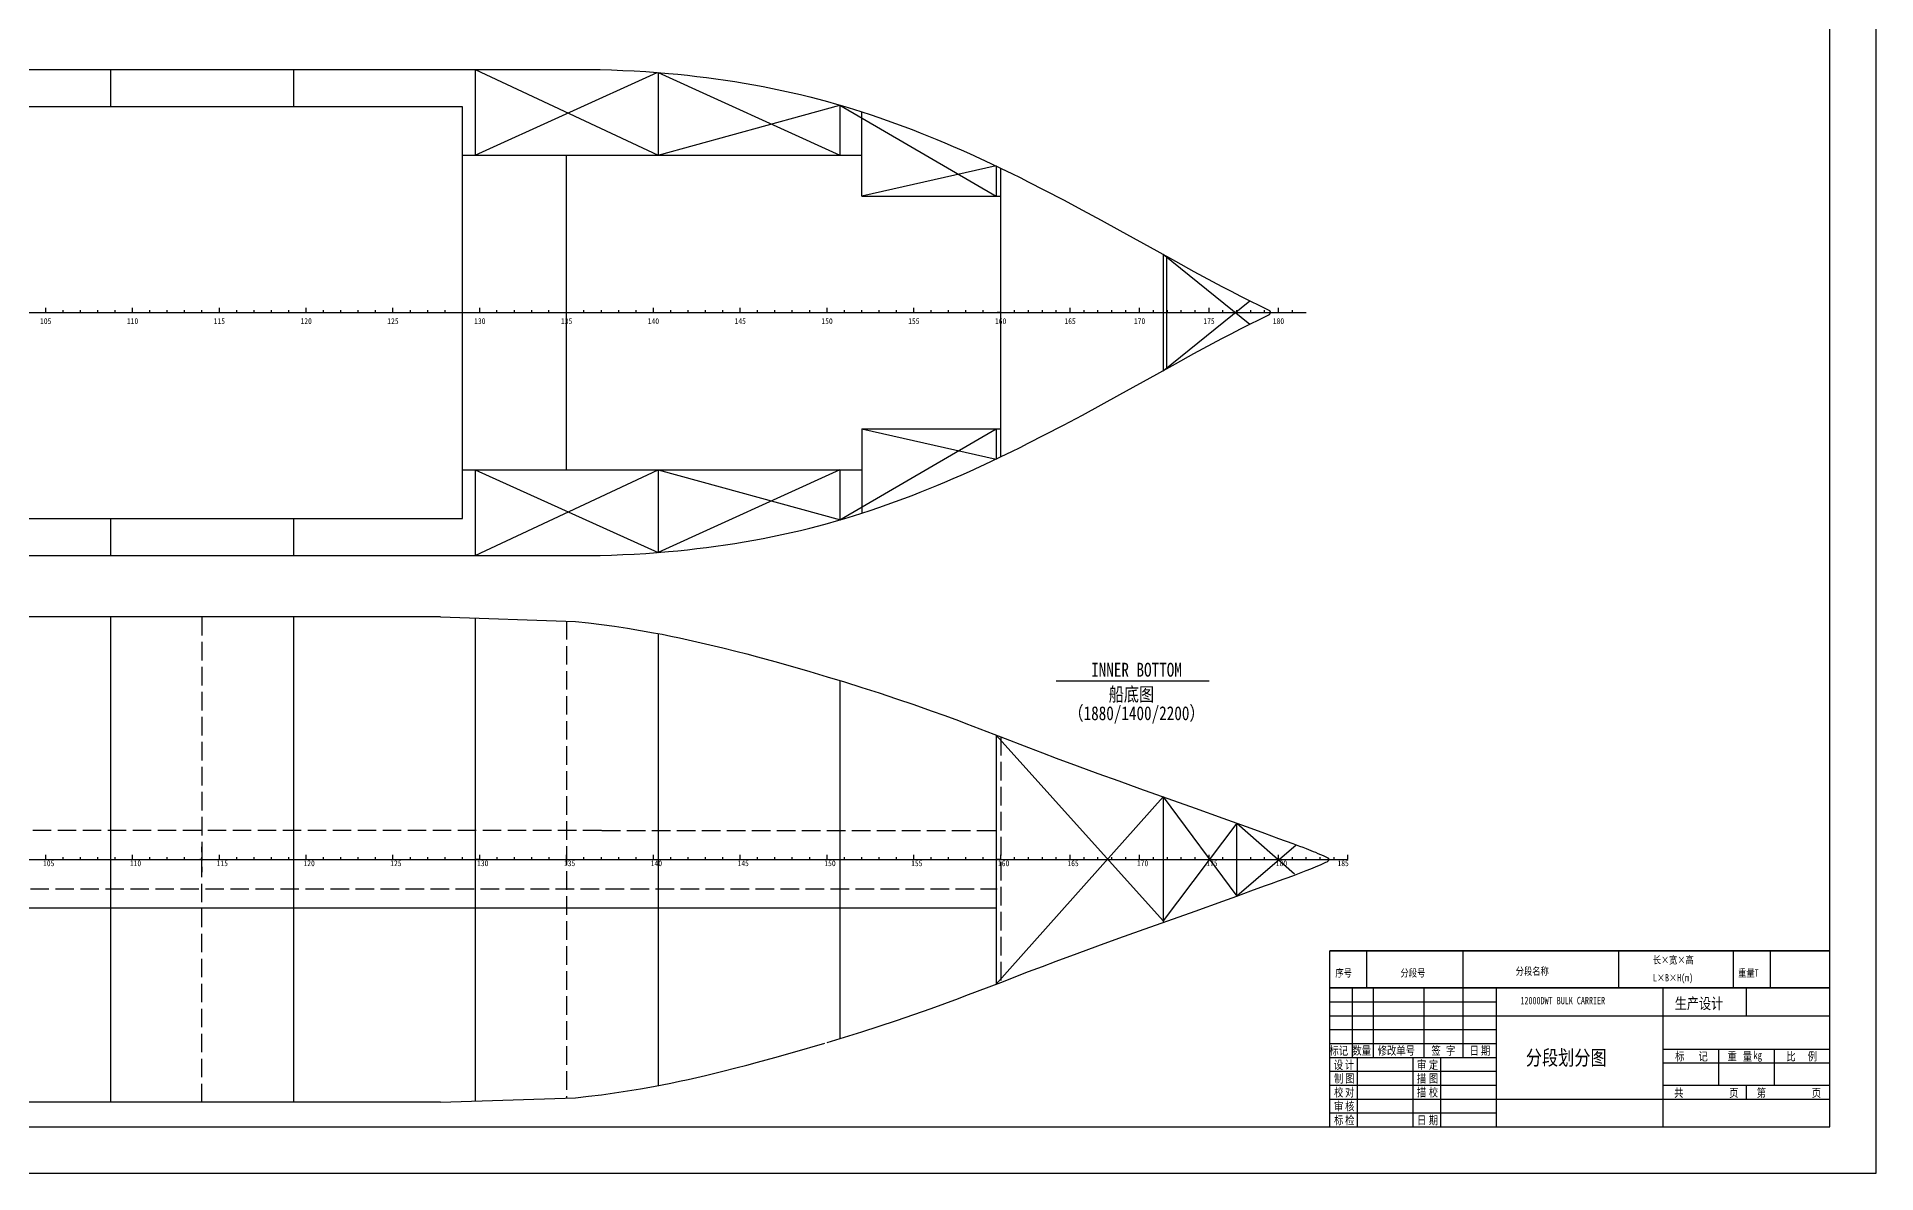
# Model space of a CAD drawing. Extents: x 259389 to 427589, y 305057 to 423857.
# Drawn here: x 348133 to 427589, y 305057 to 354127 of the extents above; entities that cross this region are included whole.
import ezdxf
from ezdxf.enums import TextEntityAlignment as Align

# ---------------------------------------------------------------- set-up
doc = ezdxf.new("R2010")
doc.units = 0
doc.header["$LTSCALE"] = 200
doc.header["$MEASUREMENT"] = 0
doc.linetypes.add('DASHED1', pattern=[5.4, 4, -1.4])
doc.layers.get('0').update_dxf_attribs({"color": 6, "linetype": 'CONTINUOUS'})
for name, color, linetype in [('01CONTINUOUS', 2, 'CONTINUOUS'), ('11TEXTE', 4, 'CONTINUOUS'), ('12TEXTC', 6, 'CONTINUOUS'), ('C-CON', 4, 'CONTINUOUS'), ('FRAME', 7, 'CONTINUOUS'), ('Y-CON', 3, 'DASHED1')]:
    doc.layers.add(name, color=color, linetype=linetype)
doc.styles.get("Standard").update_dxf_attribs({"font": '', "width": 0.8})
doc.styles.get('STANDARD').set_extended_font_data('SimSun')

msp = doc.modelspace()

# ---------------------------------------------------------------- linework, layer by layer
at = {"color": 7, "linetype": 'Continuous'}
for p, q in [((427588.9, 305057.1), (427588.9, 423857.1)), ((259388.9, 305057.1), (427588.9, 305057.1))]:
    msp.add_line(p, q, dxfattribs=at)
at = {"color": 1, "linetype": 'Continuous'}
for p, q in [((425588.9, 307057.1), (425588.9, 421857.1)), ((264388.9, 307057.1), (425588.9, 307057.1))]:
    msp.add_line(p, q, dxfattribs=at)
for p, q in [((348519.1, 342222.4), (348519.1, 342422.4)), ((349269.1, 342222.4), (349269.1, 342322.4)), ((350019.1, 342222.4), (350019.1, 342322.4)), ((350769.1, 342222.4), (350769.1, 342322.4)), ((351519.1, 342222.4), (351519.1, 342322.4)), ((352269.1, 342222.4), (352269.1, 342422.4)), ((353019.1, 342222.4), (353019.1, 342322.4)), ((353769.1, 342222.4), (353769.1, 342322.4)), ((354519.1, 342222.4), (354519.1, 342322.4)), ((355269.1, 342222.4), (355269.1, 342322.4)), ((356019.1, 342222.4), (356019.1, 342422.4)), ((356769.1, 342222.4), (356769.1, 342322.4)), ((357519.1, 342222.4), (357519.1, 342322.4)), ((358269.1, 342222.4), (358269.1, 342322.4)), ((359019.1, 342222.4), (359019.1, 342322.4)), ((359769.1, 342222.4), (359769.1, 342422.4)), ((360519.1, 342222.4), (360519.1, 342322.4)), ((361269.1, 342222.4), (361269.1, 342322.4)), ((362019.1, 342222.4), (362019.1, 342322.4)), ((362769.1, 342222.4), (362769.1, 342322.4)), ((363519.1, 342222.4), (363519.1, 342422.4)), ((364269.1, 342222.4), (364269.1, 342322.4)), ((365019.1, 342222.4), (365019.1, 342322.4)), ((365769.1, 342222.4), (365769.1, 342322.4)), ((366519.1, 342222.4), (366519.1, 342322.4)), ((367269.1, 342222.4), (367269.1, 342422.4)), ((368011.1, 342222.4), (368011.1, 342322.4)), ((368761.1, 342222.4), (368761.1, 342322.4)), ((368765.1, 342222.4), (368765.1, 342322.4)), ((369515.1, 342222.4), (369515.1, 342322.4)), ((370257.1, 342222.4), (370257.1, 342322.4)), ((371015.1, 342222.4), (371015.1, 342322.4)), ((371019.1, 342222.4), (371019.1, 342422.4)), ((371769.1, 342222.4), (371769.1, 342322.4)), ((372519.1, 342222.4), (372519.1, 342322.4)), ((373269.1, 342222.4), (373269.1, 342322.4)), ((374019.1, 342222.4), (374019.1, 342322.4)), ((374769.1, 342222.4), (374769.1, 342422.4)), ((375519.1, 342222.4), (375519.1, 342322.4)), ((376269.1, 342222.4), (376269.1, 342322.4)), ((377019.1, 342222.4), (377019.1, 342322.4)), ((377769.1, 342222.4), (377769.1, 342322.4)), ((378519.1, 342222.4), (378519.1, 342422.4)), ((379269.1, 342222.4), (379269.1, 342322.4)), ((380019.1, 342222.4), (380019.1, 342322.4)), ((380769.1, 342222.4), (380769.1, 342322.4)), ((381519.1, 342222.4), (381519.1, 342322.4)), ((382269.1, 342222.4), (382269.1, 342422.4)), ((383019.1, 342222.4), (383019.1, 342322.4)), ((383769.1, 342222.4), (383769.1, 342322.4)), ((384519.1, 342222.4), (384519.1, 342322.4)), ((385269.1, 342222.4), (385269.1, 342322.4)), ((386019.1, 342222.4), (386019.1, 342422.4)), ((386769.1, 342222.4), (386769.1, 342322.4)), ((387519.1, 342222.4), (387519.1, 342322.4)), ((388269.1, 342222.4), (388269.1, 342322.4)), ((389019.1, 342222.4), (389019.1, 342322.4)), ((389769.1, 342222.4), (389769.1, 342422.4)), ((390369.1, 342222.4), (390369.1, 342322.4)), ((390969.1, 342222.4), (390969.1, 342322.4)), ((391569.1, 342222.4), (391569.1, 342322.4)), ((392169.1, 342222.4), (392169.1, 342322.4)), ((392769.1, 342222.4), (392769.1, 342423.3)), ((393369.1, 342222.4), (393369.1, 342322.4)), ((393969.1, 342222.4), (393969.1, 342322.4)), ((394569.1, 342222.4), (394569.1, 342322.4)), ((395169.1, 342222.4), (395169.1, 342322.4)), ((395769.1, 342222.4), (395769.1, 342422.4)), ((396369.1, 342222.4), (396369.1, 342322.4)), ((396969.1, 342222.4), (396969.1, 342322.4)), ((397569.1, 342222.4), (397569.1, 342322.4)), ((398169.1, 342222.4), (398169.1, 342322.4)), ((398769.1, 342222.4), (398769.1, 342422.4)), ((399369.1, 342222.4), (399369.1, 342322.4)), ((399969.1, 342222.4), (399969.1, 342322.4)), ((400569.1, 342222.4), (400569.1, 342322.4)), ((401169.1, 342222.4), (401169.1, 342322.4)), ((401769.1, 342222.4), (401769.1, 342422.4)), ((402369.1, 342222.4), (402369.1, 342322.4)), ((348519.1, 318599.6), (348519.1, 318799.6)), ((349269.1, 318599.6), (349269.1, 318699.6)), ((350019.1, 318599.6), (350019.1, 318699.6)), ((350769.1, 318599.6), (350769.1, 318699.6)), ((351519.1, 318599.6), (351519.1, 318699.6)), ((352269.1, 318599.6), (352269.1, 318799.6)), ((353019.1, 318599.6), (353019.1, 318699.6)), ((353769.1, 318599.6), (353769.1, 318699.6)), ((354519.1, 318599.6), (354519.1, 318699.6)), ((355269.1, 318599.6), (355269.1, 318699.6)), ((356019.1, 318599.6), (356019.1, 318799.6)), ((356769.1, 318599.6), (356769.1, 318699.6)), ((357519.1, 318599.6), (357519.1, 318699.6)), ((358269.1, 318599.6), (358269.1, 318699.6)), ((359019.1, 318599.6), (359019.1, 318699.6)), ((359769.1, 318599.6), (359769.1, 318799.6)), ((360519.1, 318599.6), (360519.1, 318699.6)), ((361269.1, 318599.6), (361269.1, 318699.6)), ((362019.1, 318599.6), (362019.1, 318699.6)), ((362769.1, 318599.6), (362769.1, 318699.6)), ((363519.1, 318599.6), (363519.1, 318799.6)), ((364269.1, 318599.6), (364269.1, 318699.6)), ((365019.1, 318599.6), (365019.1, 318699.6)), ((365769.1, 318599.6), (365769.1, 318699.6)), ((366519.1, 318599.6), (366519.1, 318699.6)), ((367269.1, 318599.6), (367269.1, 318799.6)), ((368019.1, 318599.6), (368019.1, 318699.6)), ((368769.1, 318599.6), (368769.1, 318699.6)), ((369519.1, 318599.6), (369519.1, 318699.6)), ((370269.1, 318599.6), (370269.1, 318699.6)), ((371019.1, 318599.6), (371019.1, 318799.6)), ((371769.1, 318599.6), (371769.1, 318699.6)), ((372519.1, 318599.6), (372519.1, 318699.6)), ((373269.1, 318599.6), (373269.1, 318699.6)), ((374019.1, 318599.6), (374019.1, 318699.6)), ((374769.1, 318599.6), (374769.1, 318799.6)), ((375519.1, 318599.6), (375519.1, 318699.6)), ((376269.1, 318599.6), (376269.1, 318699.6)), ((377019.1, 318599.6), (377019.1, 318699.6)), ((377769.1, 318599.6), (377769.1, 318699.6)), ((378519.1, 318599.6), (378519.1, 318799.6)), ((379269.1, 318599.6), (379269.1, 318699.6)), ((380019.1, 318599.6), (380019.1, 318699.6)), ((380769.1, 318599.6), (380769.1, 318699.6)), ((381519.1, 318599.6), (381519.1, 318699.6)), ((382269.1, 318599.6), (382269.1, 318799.6)), ((383019.1, 318599.6), (383019.1, 318699.6)), ((383769.1, 318599.6), (383769.1, 318699.6)), ((384519.1, 318599.6), (384519.1, 318699.6)), ((385269.1, 318599.6), (385269.1, 318699.6)), ((386019.1, 318599.6), (386019.1, 318799.6)), ((386769.1, 318599.6), (386769.1, 318699.6)), ((387519.1, 318599.6), (387519.1, 318699.6)), ((388269.1, 318599.6), (388269.1, 318699.6)), ((389019.1, 318599.6), (389019.1, 318699.6)), ((389769.1, 318599.6), (389769.1, 318799.6)), ((390369.1, 318599.6), (390369.1, 318699.6)), ((390969.1, 318599.6), (390969.1, 318699.6)), ((391569.1, 318599.6), (391569.1, 318699.6)), ((392169.1, 318599.6), (392169.1, 318699.6)), ((392769.1, 318599.6), (392769.1, 318799.6)), ((393369.1, 318599.6), (393369.1, 318699.6)), ((393969.1, 318599.6), (393969.1, 318699.6)), ((394569.1, 318599.6), (394569.1, 318699.6)), ((395169.1, 318599.6), (395169.1, 318699.6)), ((395769.1, 318599.6), (395769.1, 318799.6)), ((396369.1, 318599.6), (396369.1, 318699.6)), ((396969.1, 318599.6), (396969.1, 318699.6)), ((397569.1, 318599.6), (397569.1, 318699.6)), ((398169.1, 318599.6), (398169.1, 318699.6)), ((398769.1, 318599.6), (398769.1, 318799.6)), ((399369.1, 318599.6), (399369.1, 318699.6)), ((400569.1, 318599.6), (400569.1, 318699.6)), ((401169.1, 318599.6), (401169.1, 318699.6)), ((401769.1, 318599.6), (401769.1, 318799.6)), ((402369.1, 318599.6), (402369.1, 318699.6)), ((402969.1, 318599.6), (402969.1, 318699.6)), ((403569.1, 318599.6), (403569.1, 318699.6)), ((404169.1, 318599.6), (404169.1, 318699.6)), ((404769.1, 318599.6), (404769.1, 318799.6))]:
    msp.add_line(p, q)
at = {"color": 1}
for p, q in [((403988.9, 307057.1), (403988.9, 314657.1)), ((403988.9, 314657.1), (425588.9, 314657.1)), ((425588.9, 314657.1), (403988.9, 314657.1)), ((405588.9, 313057.1), (405588.9, 314657.1)), ((409748.9, 313057.1), (409748.9, 314657.1)), ((416468.9, 313057.1), (416468.9, 314657.1)), ((421428.9, 313057.1), (421428.9, 314657.1)), ((423028.9, 313057.1), (423028.9, 314657.1)), ((403988.9, 313057.1), (425588.9, 313057.1)), ((425588.9, 313057.1), (403988.9, 313057.1)), ((403988.9, 309645.5), (403988.9, 311245.5))]:
    msp.add_line(p, q, dxfattribs=at)
at = {"color": 7}
for p, q in [((403988.9, 312457.1), (411188.9, 312457.1)), ((404960.8, 310057.1), (404960.8, 313057.1)), ((405876.2, 310057.1), (405876.2, 313057.1)), ((408068.9, 310057.1), (408068.9, 313057.1)), ((409748.9, 310057.1), (409748.9, 313057.1)), ((403988.9, 311857.1), (411188.9, 311857.1)), ((403988.9, 311257.1), (411188.9, 311257.1)), ((403988.9, 310657.1), (411188.9, 310657.1)), ((405188.9, 307057.1), (405188.9, 310057.1)), ((408788.9, 307057.1), (408788.9, 310057.1)), ((403988.9, 309457.1), (411188.9, 309457.1)), ((418388.9, 309817.1), (425588.9, 309817.1)), ((403988.9, 308857.1), (411188.9, 308857.1)), ((421988.9, 308257.1), (421988.9, 308857.1)), ((403988.9, 308257.1), (411188.9, 308257.1)), ((403988.9, 307657.1), (411188.9, 307657.1))]:
    msp.add_line(p, q, dxfattribs=at)
at = {"color": 0}
for p, q in [((411188.9, 307057.1), (411188.9, 313057.1)), ((418388.9, 307057.1), (418388.9, 313057.1)), ((421988.9, 311857.1), (421988.9, 313057.1)), ((411188.9, 311857.1), (425588.9, 311857.1)), ((403988.9, 310057.1), (411188.9, 310057.1)), ((407588.9, 307057.1), (407588.9, 310057.1)), ((418388.9, 310417.1), (425588.9, 310417.1)), ((420788.9, 308857.1), (420788.9, 310417.1)), ((423188.9, 308857.1), (423188.9, 310417.1)), ((418388.9, 308857.1), (425588.9, 308857.1)), ((411188.9, 308257.1), (425588.9, 308257.1))]:
    msp.add_line(p, q, dxfattribs=at)
at = {"layer": '01CONTINUOUS'}
msp.add_line((398768.9, 326297), (392158.9, 326297), dxfattribs=at)
at = {"layer": 'C-CON'}
for p, q in [((355269.1, 318599.6), (355169.1, 318599.6)), ((367269.1, 318599.6), (367069.1, 318599.6)), ((389769.1, 318599.6), (389619.1, 318599.6))]:
    msp.add_line(p, q, dxfattribs=at)
at = {"layer": 'FRAME'}
for p, q in [((296829.1, 352722.4), (371480, 352722.4)), ((371480, 352722.4), (371973.1, 352719.4)), ((371973.1, 352719.4), (372466.1, 352711.4)), ((372466.1, 352711.4), (372958.1, 352697.4)), ((372958.1, 352697.4), (373451, 352678.4)), ((373451, 352678.4), (373943, 352653.4)), ((373943, 352653.4), (374435.1, 352623.4)), ((374435.1, 352623.4), (374927, 352588.4)), ((374927, 352588.4), (375418, 352546.4)), ((375418, 352546.4), (375829, 352508.4)), ((375829, 352508.4), (376240.1, 352465.4)), ((376240.1, 352465.4), (376650.1, 352419.4)), ((376650.1, 352419.4), (377060.1, 352368.4)), ((377060.1, 352368.4), (377469.1, 352314.4)), ((377469.1, 352314.4), (377878, 352255.4)), ((377878, 352255.4), (378286.1, 352192.4)), ((378286.1, 352192.4), (378693, 352125.4)), ((378693, 352125.4), (379100.1, 352053.4)), ((379100.1, 352053.4), (379506.1, 351978.4)), ((379506.1, 351978.4), (379910.1, 351898.4)), ((379910.1, 351898.4), (380314.1, 351813.4)), ((380314.1, 351813.4), (380717.1, 351724.4)), ((380717.1, 351724.4), (381119.1, 351630.4)), ((381119.1, 351630.4), (381519.1, 351532.4)), ((381519.1, 351532.4), (381919.1, 351429.4)), ((381919.1, 351429.4), (382295.1, 351328.4)), ((382295.1, 351328.4), (382671.1, 351222.4)), ((382671.1, 351222.4), (383038, 351114.4)), ((296019.1, 351122.4), (366519.1, 351122.4)), ((366519.1, 333322.4), (366519.1, 351097.4)), ((383038, 351114.4), (383405, 351002.4)), ((383405, 351002.4), (383771.1, 350887.4)), ((383769.1, 349022.4), (383769.1, 350888)), ((383771.1, 350887.4), (384135.1, 350768.4)), ((384135.1, 350768.4), (384499.1, 350645.4)), ((384499.1, 350645.4), (384861.1, 350519.4)), ((384861.1, 350519.4), (385222, 350390.4)), ((385222, 350390.4), (385582.1, 350257.4)), ((385582.1, 350257.4), (385941.1, 350121.4)), ((385941.1, 350121.4), (386298.1, 349982.4)), ((386298.1, 349982.4), (386655, 349839.4)), ((386655, 349839.4), (387010.1, 349694.4)), ((387010.1, 349694.4), (387364, 349546.4)), ((371019.1, 335422.4), (371019.1, 349022.4)), ((373819.1, 349022.4), (373819.1, 349022.4)), ((387364, 349546.4), (387717, 349395.4)), ((387717, 349395.4), (388068, 349241.4)), ((388068, 349241.4), (388419.1, 349085.4)), ((388419.1, 349085.4), (388879, 348875.4)), ((388879, 348875.4), (389337.1, 348661.4)), ((389337.1, 348661.4), (389793, 348443.4)), ((389769.1, 347250.4), (389769.1, 348454.8)), ((389793, 348443.4), (390247.1, 348222.4)), ((390247.1, 348222.4), (390604, 348045.4)), ((390604, 348045.4), (390959.1, 347867.4)), ((390959.1, 347867.4), (391669.1, 347506.4)), ((391669.1, 347506.4), (392486.1, 347080.4)), ((392486.1, 347080.4), (393300, 346648.4)), ((393300, 346648.4), (394110.1, 346210.4)), ((394110.1, 346210.4), (394919.1, 345768.4)), ((394919.1, 345768.4), (396515, 344882.4)), ((396515, 344882.4), (397314.1, 344439.4)), ((396947.7, 339802.3), (396947.7, 344642.5)), ((397314.1, 344439.4), (398114.1, 343999.4)), ((398114.1, 343999.4), (398917, 343565.4)), ((398917, 343565.4), (399320.1, 343351.4)), ((399320.1, 343351.4), (399724, 343139.4)), ((399724, 343139.4), (400130, 342930.4)), ((400130, 342930.4), (400537.1, 342723.4)), ((400537.1, 342723.4), (400946.1, 342520.4)), ((400946.1, 342520.4), (401357.1, 342320.4)), ((323249.9, 342222.4), (368019.1, 342222.4)), ((368019.1, 342222.4), (370767.1, 342222.4)), ((370767.1, 342222.4), (393994.1, 342222.4)), ((389769.1, 342222.4), (389619.1, 342222.4)), ((393944.1, 342222.4), (402969.1, 342222.4)), ((399969.1, 342222.4), (399819.1, 342222.4)), ((400130, 341514.4), (400537.1, 341721.4)), ((400537.1, 341721.4), (400946.1, 341924.4)), ((400946.1, 341924.4), (401357.1, 342124.4)), ((401357.1, 342320.4), (401370.1, 342313.4)), ((401357.1, 342124.4), (401370.1, 342131.4)), ((401370.1, 342313.4), (401382.1, 342303.4)), ((401370.1, 342131.4), (401382.1, 342141.4)), ((401382.1, 342303.4), (401393, 342292.4)), ((401382.1, 342141.4), (401393, 342152.4)), ((401393, 342292.4), (401401, 342280.4)), ((401393, 342152.4), (401401, 342164.4)), ((401401, 342280.4), (401409, 342266.4)), ((401401, 342164.4), (401409, 342178.4)), ((401409, 342266.4), (401414.1, 342252.4)), ((401409, 342178.4), (401414.1, 342192.4)), ((401414.1, 342252.4), (401417, 342237.4)), ((401414.1, 342192.4), (401417, 342207.4)), ((401417, 342237.4), (401418, 342222.4)), ((401417, 342207.4), (401418, 342222.4)), ((398114.1, 340445.4), (398917, 340879.4)), ((398917, 340879.4), (399320.1, 341093.4)), ((399320.1, 341093.4), (399724, 341305.4)), ((399724, 341305.4), (400130, 341514.4)), ((397314.1, 340005.4), (398114.1, 340445.4)), ((394919.1, 338676.4), (396515, 339562.4)), ((396515, 339562.4), (397314.1, 340005.4)), ((394110.1, 338234.4), (394919.1, 338676.4)), ((392486.1, 337364.4), (393300, 337796.4)), ((393300, 337796.4), (394110.1, 338234.4)), ((389769.1, 335989.9), (389769.1, 337194.4)), ((390959.1, 336577.4), (391669.1, 336938.4)), ((391669.1, 336938.4), (392486.1, 337364.4)), ((389793, 336001.4), (390247.1, 336222.4)), ((390247.1, 336222.4), (390604, 336399.4)), ((390604, 336399.4), (390959.1, 336577.4)), ((383769.1, 335422.4), (383769.1, 333556.7)), ((388068, 335203.4), (388419.1, 335359.4)), ((388419.1, 335359.4), (388879, 335569.4)), ((388879, 335569.4), (389337.1, 335783.4)), ((389337.1, 335783.4), (389793, 336001.4)), ((386298.1, 334462.4), (386655, 334605.4)), ((386655, 334605.4), (387010.1, 334750.4)), ((387010.1, 334750.4), (387364, 334898.4)), ((387364, 334898.4), (387717, 335049.4)), ((387717, 335049.4), (388068, 335203.4)), ((384135.1, 333676.4), (384499.1, 333799.4)), ((384499.1, 333799.4), (384861.1, 333925.4)), ((384861.1, 333925.4), (385222, 334054.4)), ((385222, 334054.4), (385582.1, 334187.4)), ((385582.1, 334187.4), (385941.1, 334323.4)), ((385941.1, 334323.4), (386298.1, 334462.4)), ((296019.1, 333322.4), (366519.1, 333322.4)), ((381519.1, 332912.4), (381919.1, 333015.4)), ((381919.1, 333015.4), (382295.1, 333116.4)), ((382295.1, 333116.4), (382671.1, 333222.4)), ((382671.1, 333222.4), (383038, 333330.4)), ((383038, 333330.4), (383405, 333442.4)), ((383405, 333442.4), (383771.1, 333557.4)), ((383771.1, 333557.4), (384135.1, 333676.4)), ((377060.1, 332076.4), (377469.1, 332130.4)), ((377469.1, 332130.4), (377878, 332189.4)), ((377878, 332189.4), (378286.1, 332252.4)), ((378286.1, 332252.4), (378693, 332319.4)), ((378693, 332319.4), (379100.1, 332391.4)), ((379100.1, 332391.4), (379506.1, 332466.4)), ((379506.1, 332466.4), (379910.1, 332546.4)), ((379910.1, 332546.4), (380314.1, 332631.4)), ((380314.1, 332631.4), (380717.1, 332720.4)), ((380717.1, 332720.4), (381119.1, 332814.4)), ((381119.1, 332814.4), (381519.1, 332912.4)), ((296829.1, 331722.4), (371480, 331722.4)), ((371480, 331722.4), (371973.1, 331725.4)), ((371973.1, 331725.4), (372466.1, 331733.4)), ((372466.1, 331733.4), (372958.1, 331747.4)), ((372958.1, 331747.4), (373451, 331766.4)), ((373451, 331766.4), (373943, 331791.4)), ((373943, 331791.4), (374435.1, 331821.4)), ((374435.1, 331821.4), (374927, 331856.4)), ((374927, 331856.4), (375418, 331898.4)), ((375418, 331898.4), (375829, 331936.4)), ((375829, 331936.4), (376240.1, 331979.4)), ((376240.1, 331979.4), (376650.1, 332025.4)), ((376650.1, 332025.4), (377060.1, 332076.4)), ((365574.8, 329080.7), (326019.1, 329080.7)), ((365574.8, 329080.7), (371400.1, 328884.6)), ((371400.1, 328884.6), (371964.1, 328821.6)), ((371964.1, 328821.6), (372527.1, 328751.6)), ((372527.1, 328751.6), (373090.1, 328674.6)), ((373090.1, 328674.6), (373651.1, 328589.6)), ((373651.1, 328589.6), (374211.1, 328496.6)), ((374211.1, 328496.6), (374769.1, 328396.6)), ((374769.1, 328396.6), (375145.1, 328325.6)), ((375145.1, 328325.6), (375521.1, 328250.6)), ((375521.1, 328250.6), (375895.1, 328172.6)), ((375895.1, 328172.6), (376269.1, 328091.6)), ((376269.1, 328091.6), (376645.1, 328006.6)), ((376645.1, 328006.6), (377021.1, 327919.6)), ((377021.1, 327919.6), (377769.1, 327738.6)), ((377769.1, 327738.6), (378325, 327599.6)), ((378325, 327599.6), (378798, 327476.6)), ((378798, 327476.6), (379269.1, 327351.6)), ((379269.1, 327351.6), (380020.1, 327146.6)), ((380020.1, 327146.6), (380770.1, 326936.6)), ((380770.1, 326936.6), (381522.1, 326719.6)), ((381522.1, 326719.6), (382273, 326496.6)), ((382273, 326496.6), (383022.1, 326268.6)), ((383022.1, 326268.6), (383770.1, 326034.6)), ((383770.1, 326034.6), (384521.1, 325793.6)), ((384521.1, 325793.6), (385269.1, 325545.6)), ((385269.1, 325545.6), (386021.1, 325289.6)), ((386021.1, 325289.6), (386769.1, 325026.6)), ((386769.1, 325026.6), (387356.1, 324815.6)), ((387356.1, 324815.6), (387940.1, 324599.6)), ((387940.1, 324599.6), (388269.1, 324474.6)), ((388269.1, 324474.6), (389769.1, 323900.6)), ((389769.1, 323900.6), (390969.1, 323438.6)), ((390969.1, 323438.6), (391569.1, 323210.6)), ((391569.1, 323210.6), (392169.1, 322983.6)), ((392169.1, 322983.6), (393067, 322650.6)), ((393067, 322650.6), (393967, 322320.6)), ((393967, 322320.6), (394867.1, 321995.6)), ((394867.1, 321995.6), (395770.1, 321673.6)), ((395770.1, 321673.6), (398170.1, 320821.6)), ((398170.1, 320821.6), (399370.1, 320390.6)), ((399370.1, 320390.6), (399971.1, 320172.6)), ((399969.1, 317025.8), (399969.1, 320173.3)), ((399971.1, 320172.6), (400569.1, 319954.6)), ((399971.1, 317026.6), (399971.1, 320172.6)), ((400569.1, 319954.6), (401166, 319735.6)), ((401166, 319735.6), (401466, 319626.6)), ((401466, 319626.6), (401770.1, 319516.6)), ((401770.1, 319516.6), (402382.1, 319294.6)), ((402382.1, 319294.6), (402533.1, 319239.6)), ((402533.1, 319239.6), (402682.1, 319184.6)), ((402682.1, 319184.6), (402827.1, 319129.6)), ((402827.1, 319129.6), (402970.1, 319074.6)), ((402970.1, 319074.6), (403169.1, 318995.6)), ((403169.1, 318995.6), (403269.1, 318954.6)), ((403269.1, 318954.6), (403371.1, 318912.6)), ((403371.1, 318912.6), (403475, 318867.6)), ((403475, 318867.6), (403584.1, 318820.6)), ((403584.1, 318820.6), (403698.1, 318769.6)), ((403698.1, 318769.6), (403758.1, 318742.6)), ((403758.1, 318742.6), (403820.1, 318714.6)), ((403820.1, 318714.6), (403866.1, 318693.6)), ((403866.1, 318693.6), (403887, 318681.6)), ((403887, 318681.6), (403907.1, 318668.6)), ((403907.1, 318668.6), (403923.1, 318653.6)), ((403923.1, 318653.6), (403936.1, 318637.6)), ((403936.1, 318637.6), (403944.1, 318619.6)), ((403944.1, 318619.6), (403947.1, 318599.6)), ((290743.5, 318599.6), (392548.8, 318599.6)), ((392548.8, 318599.6), (397904.8, 318599.6)), ((397904.8, 318599.6), (404769.1, 318599.6)), ((401770.1, 317682.6), (402382.1, 317904.6)), ((402382.1, 317904.6), (402533.1, 317959.6)), ((402533.1, 317959.6), (402682.1, 318014.6)), ((402682.1, 318014.6), (402827.1, 318069.6)), ((402827.1, 318069.6), (402970.1, 318124.6)), ((402970.1, 318124.6), (403169.1, 318203.6)), ((403169.1, 318203.6), (403269.1, 318244.6)), ((403269.1, 318244.6), (403371.1, 318286.6)), ((403371.1, 318286.6), (403475, 318331.6)), ((403475, 318331.6), (403584.1, 318378.6)), ((403584.1, 318378.6), (403698.1, 318429.6)), ((403698.1, 318429.6), (403758.1, 318456.6)), ((403758.1, 318456.6), (403820.1, 318484.6)), ((403820.1, 318484.6), (403866.1, 318505.6)), ((403866.1, 318505.6), (403887, 318517.6)), ((403887, 318517.6), (403907.1, 318530.6)), ((403907.1, 318530.6), (403923.1, 318545.6)), ((403923.1, 318545.6), (403936.1, 318561.6)), ((403936.1, 318561.6), (403944.1, 318579.6)), ((403944.1, 318579.6), (403947.1, 318599.6)), ((399971.1, 317026.6), (400569.1, 317244.6)), ((400569.1, 317244.6), (401166, 317463.6)), ((401166, 317463.6), (401466, 317572.6)), ((401466, 317572.6), (401770.1, 317682.6)), ((395770.1, 315525.6), (398170.1, 316377.6)), ((398170.1, 316377.6), (399370.1, 316808.6)), ((399370.1, 316808.6), (399971.1, 317026.6)), ((394867.1, 315203.6), (395770.1, 315525.6)), ((393067, 314548.6), (393967, 314878.6)), ((393967, 314878.6), (394867.1, 315203.6)), ((390969.1, 313760.6), (391569.1, 313988.6)), ((391569.1, 313988.6), (392169.1, 314215.6)), ((392169.1, 314215.6), (393067, 314548.6)), ((388269.1, 312724.6), (389769.1, 313298.6)), ((389769.1, 313298.6), (390969.1, 313760.6)), ((386769.1, 312172.6), (387356.1, 312383.6)), ((387356.1, 312383.6), (387940.1, 312599.6)), ((387940.1, 312599.6), (388269.1, 312724.6)), ((384521.1, 311405.6), (385269.1, 311653.6)), ((385269.1, 311653.6), (386021.1, 311909.6)), ((386021.1, 311909.6), (386769.1, 312172.6)), ((382273, 310702.6), (383022.1, 310930.6)), ((383022.1, 310930.6), (383770.1, 311164.6)), ((383770.1, 311164.6), (384521.1, 311405.6)), ((379269.1, 309847.6), (380020.1, 310052.6)), ((380020.1, 310052.6), (380770.1, 310262.6)), ((380770.1, 310262.6), (382169.1, 310666.3)), ((375895.1, 309026.6), (376269.1, 309107.6)), ((376269.1, 309107.6), (376645.1, 309192.6)), ((376645.1, 309192.6), (377021.1, 309279.6)), ((377021.1, 309279.6), (377769.1, 309460.6)), ((377769.1, 309460.6), (378325, 309599.6)), ((378325, 309599.6), (378798, 309722.6)), ((378798, 309722.6), (379269.1, 309847.6)), ((365574.8, 308118.4), (371400.1, 308314.6)), ((371400.1, 308314.6), (371964.1, 308377.6)), ((371964.1, 308377.6), (372527.1, 308447.6)), ((372527.1, 308447.6), (373090.1, 308524.6)), ((373090.1, 308524.6), (373651.1, 308609.6)), ((373651.1, 308609.6), (374211.1, 308702.6)), ((374211.1, 308702.6), (374769.1, 308802.6)), ((374769.1, 308802.6), (375145.1, 308873.6)), ((375145.1, 308873.6), (375521.1, 308948.6)), ((375521.1, 308948.6), (375895.1, 309026.6)), ((365574.8, 308118.4), (326019.1, 308118.4))]:
    msp.add_line(p, q, dxfattribs=at)
at = {"layer": 'FRAME', "color": 5}
for p, q in [((351319.1, 352722.4), (351319.1, 351122.4)), ((359219.1, 352722.4), (359219.1, 351122.4)), ((367069.1, 352722.4), (367069.1, 349022.4)), ((367069.1, 352722.4), (374969.1, 349022.4)), ((367069.1, 349022.4), (374927, 352588.4)), ((374969.1, 352588.4), (374969.1, 349022.4)), ((374969.1, 352584.8), (382819.1, 349022.4)), ((374969.1, 349022.4), (382819.1, 351168.4)), ((382819.1, 351168.4), (382819.1, 349022.4)), ((382819.1, 351168.4), (389569.1, 347250.4)), ((366519.1, 349022.4), (383769.1, 349022.4)), ((383769.1, 347250.4), (383769.1, 349022.4)), ((389569.1, 348552.4), (383769.1, 347250.4)), ((389569.1, 348552.4), (389569.1, 347250.4)), ((383769.1, 347250.4), (389744.1, 347250.4)), ((389769.1, 337194.4), (389769.1, 347250.4)), ((396781.5, 344734.6), (396781.5, 339710.1)), ((396781.5, 344734.6), (400537.1, 341721.4)), ((396781.5, 339710.1), (400537.1, 342723.4)), ((382819.1, 333265.9), (389569.1, 337194.4)), ((383769.1, 337194.4), (383769.1, 335422.4)), ((383769.1, 337194.4), (389744.1, 337194.4)), ((383769.1, 337194.4), (389569.1, 335894.3)), ((389569.1, 337194.4), (389569.1, 335892.4)), ((366519.1, 335422.4), (383769.1, 335422.4)), ((367069.1, 335422.4), (367069.1, 331722.4)), ((367069.1, 335422.4), (374969.1, 331860)), ((367069.1, 331722.4), (374969.1, 335422.4)), ((374969.1, 335422.4), (374969.1, 331860)), ((374969.1, 335422.4), (382854.5, 333276.4)), ((382819.1, 335422.4), (374969.1, 331860)), ((382819.1, 335422.4), (382819.1, 333265.9)), ((351319.1, 333322.4), (351319.1, 331722.4)), ((359219.1, 333322.4), (359219.1, 331722.4)), ((351319.1, 329080.7), (351319.1, 308118.4)), ((359219.1, 329080.7), (359219.1, 308118.4)), ((367069.1, 329027.7), (367069.1, 308168.7)), ((374969.1, 328358.8), (374969.1, 308840.3)), ((382819.1, 326330.3), (382819.1, 310868.8)), ((389569.1, 323977.1), (389569.1, 313222)), ((389569.1, 323977.1), (396781.5, 315951.6)), ((389569.1, 313222), (396781.5, 321314.5)), ((396781.5, 321314.5), (396781.5, 315884.6)), ((396781.5, 321314.5), (399971.1, 317026.6)), ((399971.1, 320172.6), (396781.5, 315951.6)), ((399969.1, 320173.3), (402457.6, 317987.1)), ((399969.1, 317029.2), (402533.1, 319239.6)), ((296219.1, 316509.6), (389569.1, 316509.6))]:
    msp.add_line(p, q, dxfattribs=at)
at = {"layer": 'Y-CON'}
for p, q in [((355269.1, 329082.3), (355269.1, 318049.6)), ((371019.1, 328897.4), (371019.1, 308301.7)), ((389769.1, 323900.6), (389769.1, 313298.6)), ((372519.1, 319859.6), (296169.1, 319859.6)), ((372544.1, 319859.6), (389619.1, 319859.6)), ((355269.1, 308116.8), (355269.1, 319149.6)), ((296019.1, 317339.6), (389619.1, 317339.6))]:
    msp.add_line(p, q, dxfattribs=at)

# ---------------------------------------------------------------- texts
at = {"ltscale": 20, "width": 0.8}
for s, height, p in [('序号', 320, (404226.2, 313541.3)), ('分段号', 320, (407039.4, 313541.3)), ('分段名称', 320, (412013.7, 313618.2)), ('长×宽×高', 320, (417936.7, 314105)), ('重量T', 320, (421622.9, 313541.3)), ('L×B×H(m)', 320, (417941.7, 313336.4)), ('12000DWT BULK CARRIER', 320, (412220.2, 312351.1)), ('分段划分图', 640, (412453.5, 309724))]:
    msp.add_text(s, height=height, dxfattribs=at).set_placement(p)
at = {"color": 2, "linetype": 'Continuous', "width": 0.8}
for s, p in [('标记', (403970.1, 310165.7)), ('设', (404155.5, 309554.6)), ('计', (404633.9, 309554.6)), ('数量', (404959.6, 310168.8)), ('修改单号', (406052.6, 310168.8)), ('审', (407751.3, 309554.6)), ('定', (408263.5, 309554.6)), ('签', (408375.4, 310168.8)), ('字', (409002.4, 310168.8)), ('日', (410029.1, 310168.8)), ('期', (410514.3, 310168.8)), ('标', (418900.8, 309919.6)), ('记', (419911.1, 309919.6)), ('重', (421164, 309919.6)), ('量', (421826.5, 309919.6)), ('比', (423707.1, 309919.6)), ('例', (424630.6, 309919.6)), ('制', (404169.8, 308964.4)), ('图', (404648.2, 308964.4)), ('描', (407748.3, 308964.4)), ('图', (408260.5, 308964.4)), ('校', (404169.8, 308364.4)), ('对', (404648.2, 308364.4)), ('描', (407748.3, 308364.4)), ('校', (408260.5, 308364.4)), ('共', (418858.6, 308344.3)), ('页', (421237.8, 308344.3)), ('第', (422425.7, 308344.3)), ('页', (424804.9, 308344.3)), ('标', (404169.8, 307164.4)), ('审', (404169.8, 307764.4)), ('核', (404648.2, 307764.4)), ('检', (404648.2, 307164.4)), ('日', (407748.3, 307164.4)), ('期', (408260.5, 307164.4))]:
    msp.add_text(s, height=360, dxfattribs=at).set_placement(p)
at = {"color": 2, "width": 0.8}
msp.add_text('kg', height=345.6, dxfattribs=at).set_placement((422282.6, 309982.6))
msp.add_attdef('生产设计', text='', height=480, dxfattribs=at).set_placement((419933, 312145.8), align=Align.CENTER)
at = {"layer": '11TEXTE', "color": 0, "width": 0.8}
for s, p in [('INNER BOTTOM', (395636.1, 326797)), ('（1880/1400/2200）', (395636.1, 324897))]:
    msp.add_text(s, height=600, dxfattribs=at).set_placement(p, align=Align.MIDDLE)
at = {"layer": '12TEXTC', "color": 0, "width": 0.8}
msp.add_text('船底图', height=600, dxfattribs=at).set_placement((395415.1, 325435.5), align=Align.CENTER)
at = {"layer": 'FRAME', "width": 0.8}
for s, p in [('105', (348519.1, 341847.4)), ('110', (352269.1, 341847.4)), ('115', (356019.1, 341847.4)), ('120', (359769.1, 341847.4)), ('125', (363519.1, 341847.4)), ('130', (367269.1, 341847.4)), ('135', (371019.1, 341847.4)), ('140', (374769.1, 341847.4)), ('145', (378519.1, 341847.4)), ('150', (382269.1, 341847.4)), ('155', (386019.1, 341847.4)), ('160', (389769.1, 341847.4)), ('165', (392769.1, 341847.4)), ('170', (395769.1, 341847.4)), ('175', (398769.1, 341847.4)), ('180', (401769.1, 341847.4)), ('105', (348647.4, 318438.3)), ('110', (352397.4, 318438.3)), ('115', (356147.4, 318438.3)), ('120', (359897.4, 318438.3)), ('125', (363647.4, 318438.3)), ('130', (367397.4, 318438.3)), ('135', (371147.4, 318438.3)), ('140', (374897.4, 318438.3)), ('145', (378647.4, 318438.3)), ('150', (382397.4, 318438.3)), ('155', (386147.4, 318438.3)), ('160', (389897.4, 318438.3)), ('165', (392897.4, 318438.3)), ('170', (395897.4, 318438.3)), ('175', (398897.4, 318438.3)), ('180', (401897.4, 318438.3)), ('185', (404563, 318438.3))]:
    msp.add_text(s, height=250, dxfattribs=at).set_placement(p, align=Align.MIDDLE)

doc.saveas('drawing.dxf')
